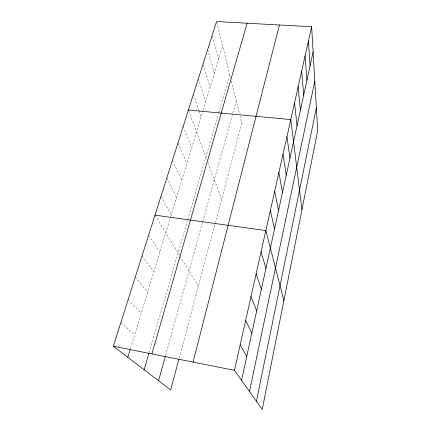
<?xml version="1.0" encoding="UTF-8"?>
<svg xmlns="http://www.w3.org/2000/svg" width="431" height="431" viewBox="0 0 431 431"><rect width="100%" height="100%" fill="white"/><g stroke="black" fill="none" stroke-linecap="round" stroke-linejoin="round"><path stroke-width="0.32" stroke-dasharray="2.15 1.62" d="M179.156 358.113L241.856 123.347L240.056 116.106M165.574 355.467L202.478 222.493M202.651 221.868L232.449 114.511M232.799 113.24L236.253 100.806M149.121 352.639L187.442 220.586M187.814 219.309L218.258 114.398M218.63 113.111L229.771 74.725M130.545 348.323L170.493 217.246M170.681 216.626L202.856 111.058M203.044 110.438L222.655 46.101M120.869 322.485L134.65 334.849M128.163 299.54L141.271 313.121M135.215 277.37L147.682 292.083M142.025 255.939L153.894 271.702M148.62 235.207L159.917 251.952M154.998 215.144L179.436 255.265M179.786 255.836L198.335 286.297M160.995 196.277L171.252 214.757M166.813 177.987L176.591 197.231M172.454 160.24L181.785 180.201M177.928 143.017L186.828 163.645M183.245 126.294L191.736 147.542M188.643 110.67L206.772 159.524M207.904 162.568L221.556 199.359M193.433 94.26L199.014 110.411M199.23 111.031L201.158 116.623M198.314 78.905L205.684 101.775M203.249 64.607L210.091 87.315M207.677 49.452L214.385 73.227M212.343 35.951L218.571 59.494M216.712 22.197L230.574 77.952M231.377 81.184L239.437 113.606"/><path stroke-width="0.65" d="M256.429 401.288L316.354 107.777M249.484 391.504L314.813 81.227M241.538 380.32L313.105 51.962M311.64 26.754L317.69 130.641L262.231 409.45L234.448 370.331L311.64 26.754L216.551 21.55L113.31 346.249L170.644 389.985L178.817 359.395M193.083 362.11L279.433 24.993M158.554 380.762L165.396 356.103M151.922 353.926L247.114 23.22M144.148 369.771L148.937 353.275M127.808 357.304L130.151 349.606M188.412 110.045L290.79 119.543L301.959 209.703M154.998 215.144L265.852 230.563L283.894 300.542M113.31 346.249L234.448 370.331M240.164 344.892L246.758 356.383M245.67 320.373L251.796 333.255M250.987 296.722L256.671 310.896M256.111 273.9L261.385 289.266M261.067 251.86L265.949 268.335M270.339 210.565L274.52 229.006M274.692 191.208L278.55 210.511M278.905 172.454L282.467 192.555M282.989 154.271L286.265 175.126M286.949 136.643L289.955 158.188M294.524 102.939L297.029 125.733M298.144 86.82L300.423 110.169M301.662 71.158L303.72 95.03M305.083 55.944L306.931 80.29M308.407 41.144L310.061 65.943"/></g></svg>
